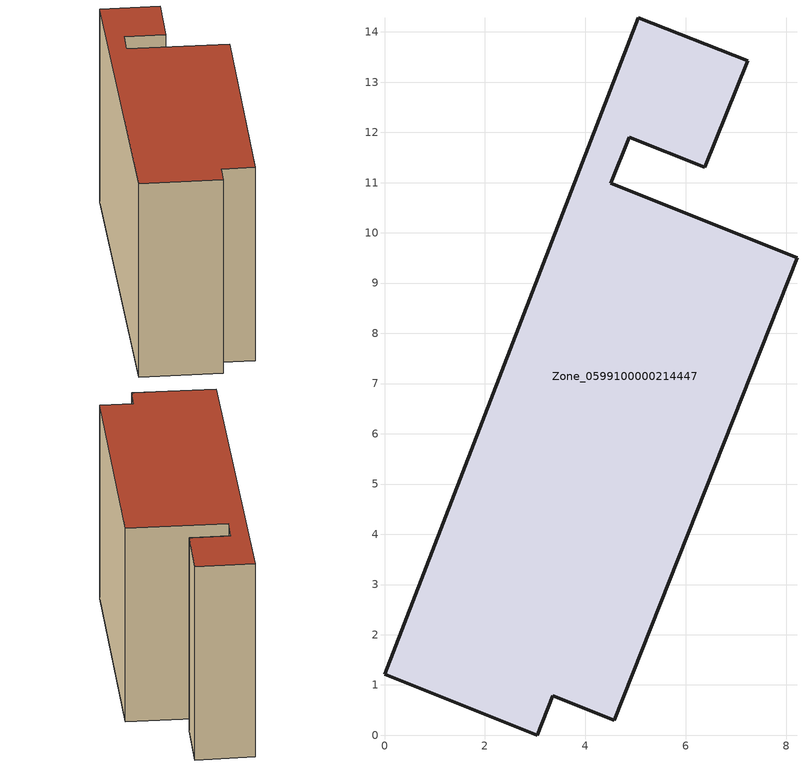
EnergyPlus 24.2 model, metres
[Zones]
Zone_0599100000214447
 floor ground (C_G): 4.87,11.9 4.5,10.99 8.21,9.51 4.57,0.3 3.35,0.79 3.04,0 0,1.21 5.05,14.28 7.23,13.43 6.37,11.31 z7.08
 wall outside (C_F): 4.5,10.99 4.87,11.9 6.37,11.31 7.23,13.43 5.05,14.28 0,1.21 3.04,0 3.35,0.79 4.57,0.3 8.21,9.51 4.5,10.99 z7.08:15.57
 roof outside (C_R): 7.23,13.43 5.05,14.28 0,1.21 3.04,0 3.35,0.79 4.57,0.3 8.21,9.51 4.5,10.99 4.87,11.9 6.37,11.31 z15.57
[BUILDING]
Pand.0599100000214447: North Axis=0; Terrain=City; Loads Convergence Tolerance Value=0.04; Temperature Convergence Tolerance Value=0.4; Solar Distribution=FullExterior; Maximum Number of Warmup Days=25; Minimum Number of Warmup Days=1
[Site:Location]
Rotterdam.The.Hague.AP_ZH_NLD Design_Conditions: Latitude=51.96; Longitude=4.45; Time Zone=1; Elevation=-4.5
[SITE:GROUNDTEMPERATURE:BUILDINGSURFACE]
18, 18, 18, 18, 18, 18, 18, 18, 18, 18, 18, 18
[MATERIAL] Thermal Absorptance=0.9; Solar Absorptance=0.7; Visible Absorptance=0.7
Name | Roughness | Thickness | Conductivity | Density | Specific Heat
G.TI.1975-1991 | MediumSmooth | 0.15 | 0.288461 | 540 | 1210
F.TI.1975-1991 | Rough | 0.3 | 0.230769 | 1920 | 840
R.TI.1975-1991 | MediumRough | 0.2 | 0.153846 | 1500 | 1000
[CONSTRUCTION]
C_G: G.TI.1975-1991
C_F: F.TI.1975-1991
C_R: R.TI.1975-1991
[ZONE]
Zone_0599100000214447: Type=1; Multiplier=1; Ceiling Height=Autocalculate; Volume=Autocalculate; Floor Area=autocalculate; Part of Total Floor Area=Yes
[ZONEINFILTRATION:DESIGNFLOWRATE]
Infil_Zone_0599100000214447: Zone or ZoneList or Space or SpaceList=Zone_0599100000214447; Schedule=AlwaysOn; Design Flow Rate Calculation Method=Flow/Area; Flow Rate per Floor Area=0.003; Constant Term Coefficient=1; Temperature Term Coefficient=0; Velocity Term Coefficient=0; Velocity Squared Term Coefficient=0
[HVACTEMPLATE:ZONE:IDEALLOADSAIRSYSTEM]
Zone_0599100000214447: Maximum Heating Supply Air Temperature=50; Minimum Cooling Supply Air Temperature=13; Maximum Heating Supply Air Humidity Ratio=0.0156; Minimum Cooling Supply Air Humidity Ratio=0.0077; Heating Limit=NoLimit; Cooling Limit=NoLimit; Dehumidification Control Type=ConstantSensibleHeatRatio; Cooling Sensible Heat Ratio=0.7; Dehumidification Setpoint=60; Humidification Control Type=None; Humidification Setpoint=30; Outdoor Air Method=None; Outdoor Air Flow Rate per Person=0.00944; Outdoor Air Flow Rate per Zone Floor Area=0; Outdoor Air Flow Rate per Zone=0; Demand Controlled Ventilation Type=None; Outdoor Air Economizer Type=NoEconomizer; Heat Recovery Type=None; Sensible Heat Recovery Effectiveness=0.7; Latent Heat Recovery Effectiveness=0.65
[ZONECONTROL:THERMOSTAT]
ThermostatControl_Zone_0599100000214447: Zone or ZoneList=Zone_0599100000214447; Control Type Schedule=DualSetpointControlType; Control 1=Thermostat_Zone_0599100000214447; Temperature Difference Between Cutout And Setpoint=0
[THERMOSTATSETPOINT:DUALSETPOINT]
Thermostat_Zone_0599100000214447: Heating Setpoint Temperature Schedule=HeatingSetpoint_Zone_0599100000214447; Cooling Setpoint Temperature Schedule=CoolingSetpoint_Zone_0599100000214447
[SCHEDULE:COMPACT]
HeatingSetpoint_Zone_0599100000214447: Through: 12/31, For: AllDays, Until: 24:00, 21
CoolingSetpoint_Zone_0599100000214447: Through: 12/31, For: AllDays, Until: 24:00, 24
DualSetpointControlType: Through: 12/31, For: AllDays, Until: 24:00, 4
AlwaysOn: Through: 12/31, For: AllDays, Until: 24:00, 1
